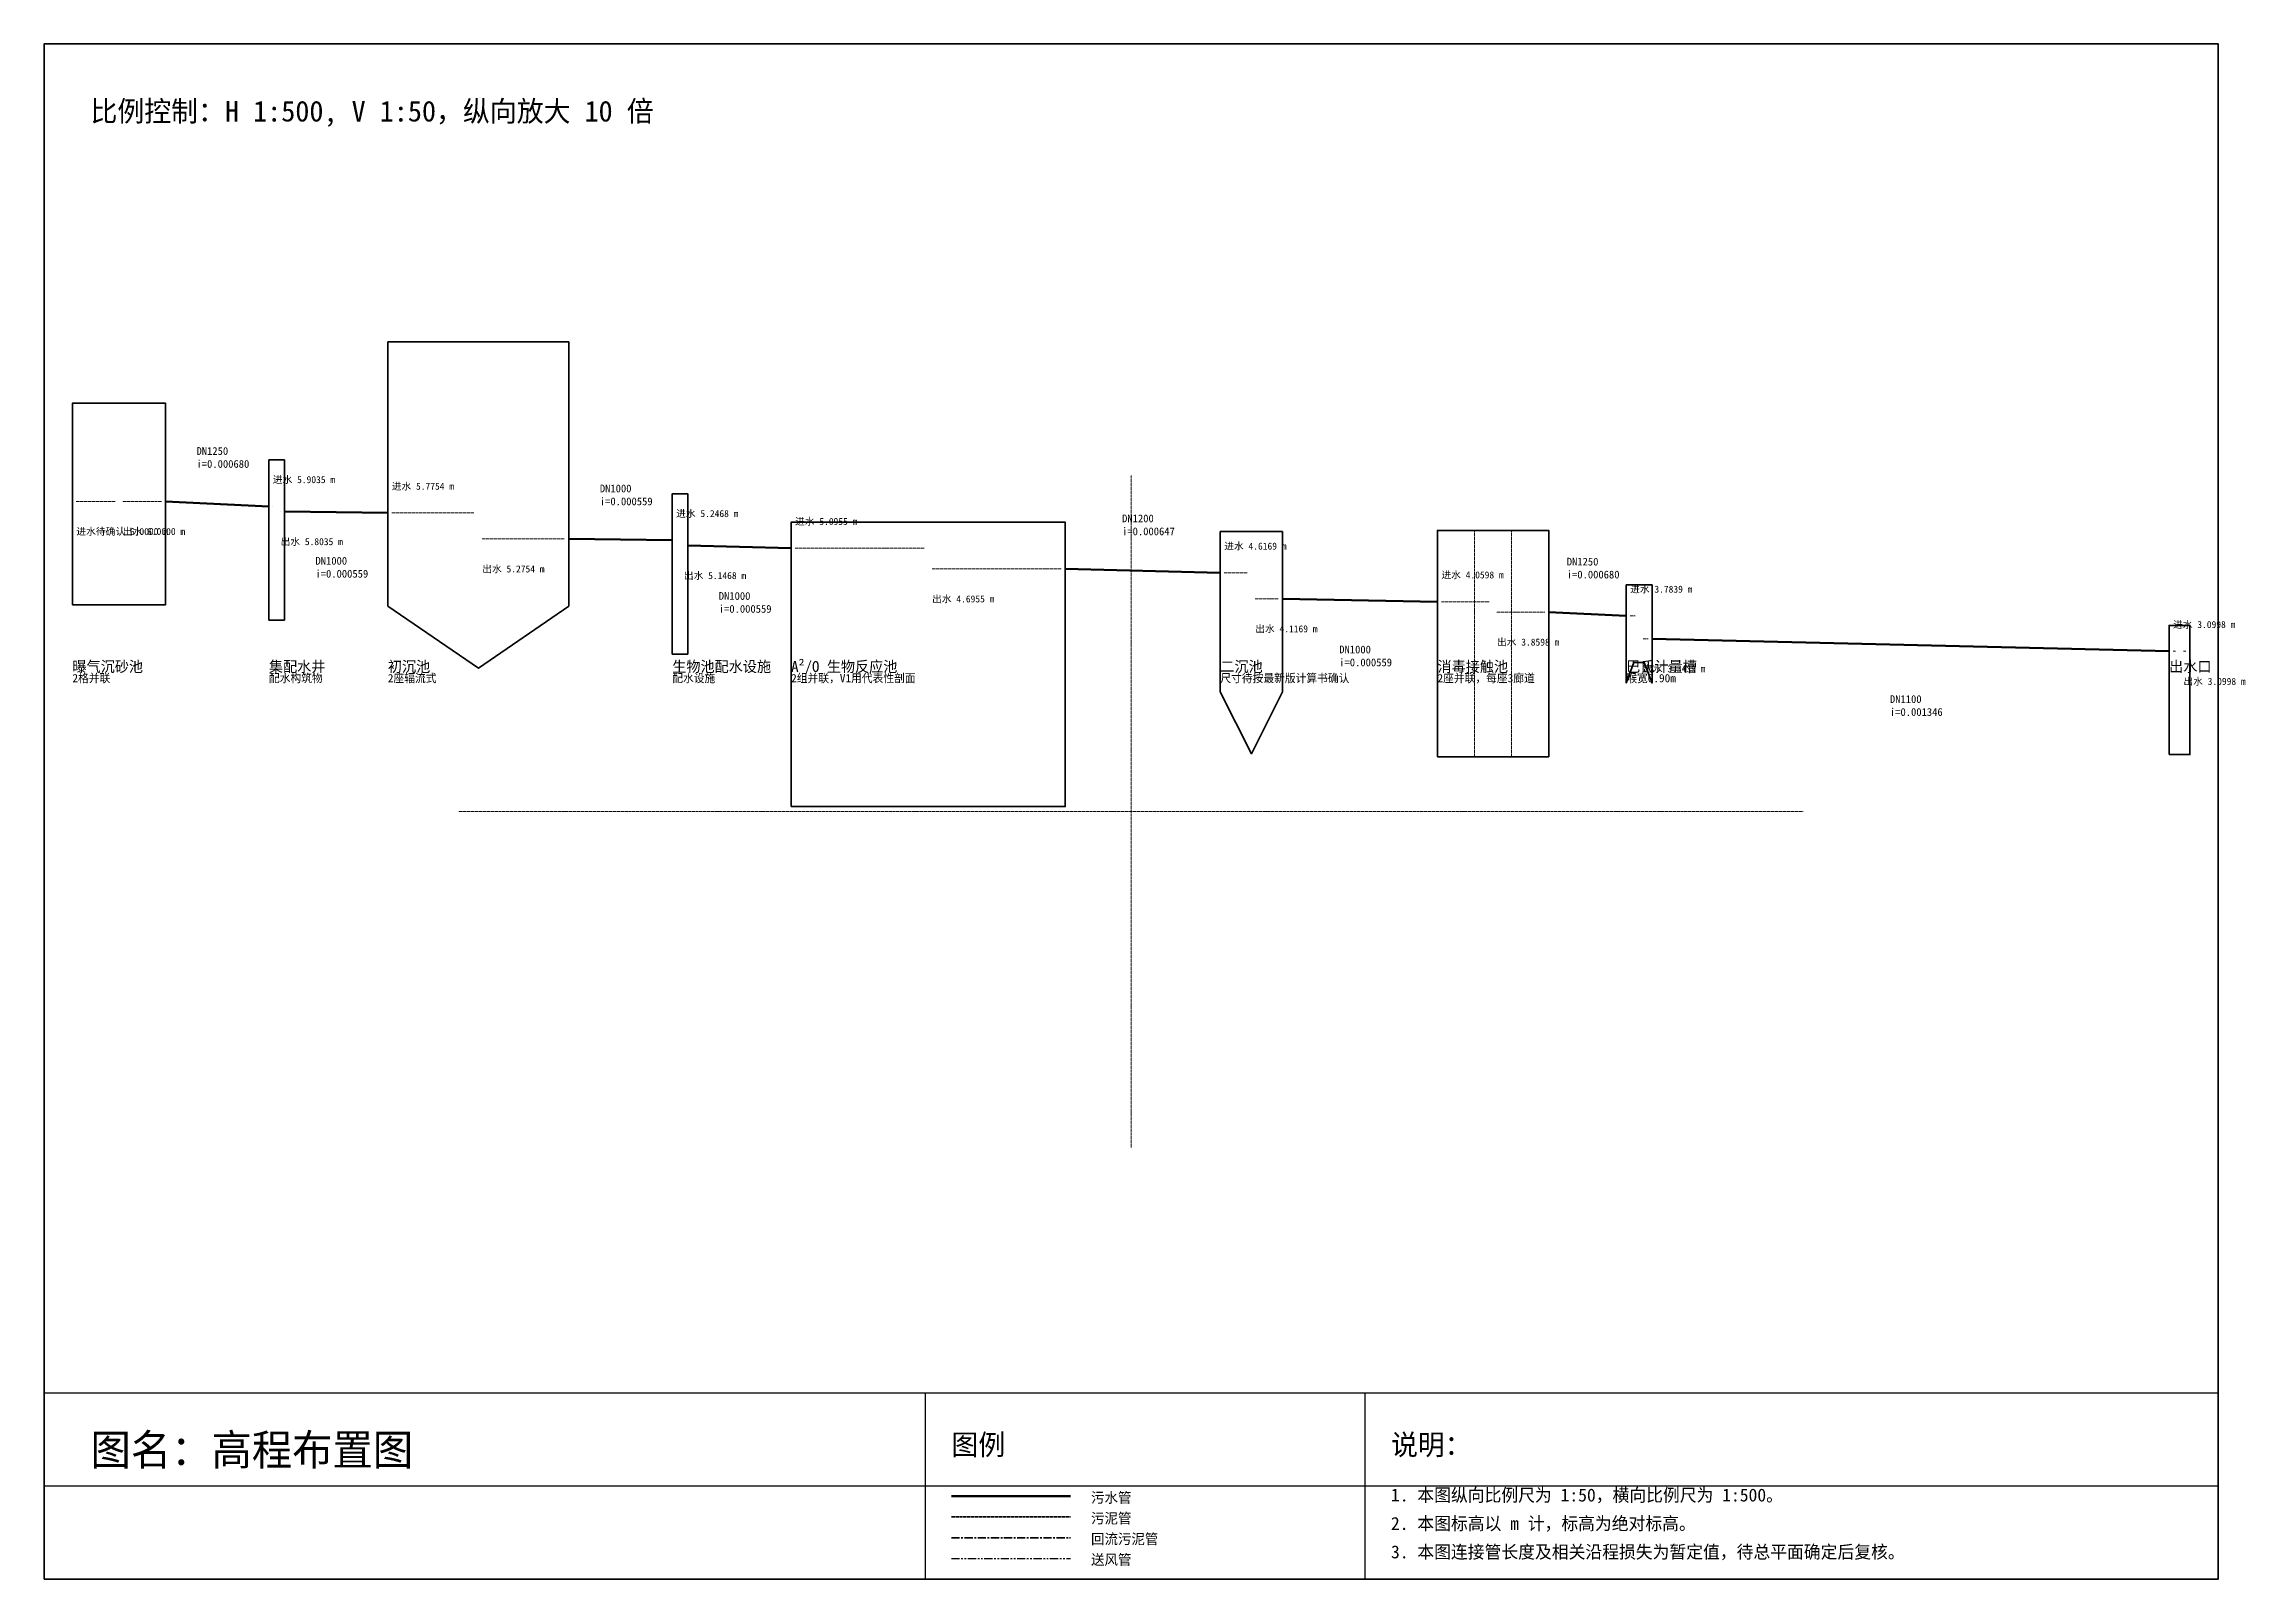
# Model space of a CAD drawing. Header units: millimetres. Extents: x -420 to 430, y -297 to 297.
import ezdxf

# ---------------------------------------------------------------- set-up
doc = ezdxf.new("R2010")
doc.units = ezdxf.units.MM
for name, pattern in [('CENTER', [5.08, 3.175, -0.635, 0.635, -0.635]), ('DASHED', [1.524, 1.27, -0.254]), ('PHANTOM', [6.35, 3.175, -0.635, 0.635, -0.635, 0.635, -0.635])]:
    doc.linetypes.add(name, pattern=pattern)
for name, color, linetype, lineweight in [('AIR_PIPE', 140, 'PHANTOM', 25), ('DIMENSION', 2, 'CONTINUOUS', 18), ('ELEVATION_TEXT', 3, 'CONTINUOUS', 18), ('FRAME', 7, 'CONTINUOUS', 35), ('HIDDEN', 8, 'DASHED', 13), ('RETURN_SLUDGE_PIPE', 1, 'CENTER', 35), ('SLUDGE_PIPE', 30, 'DASHED', 35), ('STRUCTURE', 5, 'CONTINUOUS', 35), ('TEXT', 7, 'CONTINUOUS', 18), ('TITLE_BLOCK', 7, 'CONTINUOUS', 25), ('WASTEWATER_PIPE', 4, 'CONTINUOUS', 50), ('WATER_LEVEL', 160, 'DASHED', 18)]:
    doc.layers.add(name, color=color, linetype=linetype, lineweight=lineweight)

msp = doc.modelspace()

# ---------------------------------------------------------------- linework, layer by layer
at = {"layer": 'AIR_PIPE'}
msp.add_line((-69.5, -289), (-23.5, -289), dxfattribs=at)
at = {"layer": 'FRAME'}
msp.add_lwpolyline([(-420.5, -297), (420.5, -297), (420.5, 297), (-420.5, 297), (-420.5, -297)], dxfattribs=at)
at = {"layer": 'HIDDEN'}
for p, q in [((0, -130), (0, 130)), ((132.833, 21.196), (132.833, 108.796)), ((147.167, 21.196), (147.167, 108.796)), ((-260, 0), (260, 0))]:
    msp.add_line(p, q, dxfattribs=at)
at = {"layer": 'RETURN_SLUDGE_PIPE'}
msp.add_line((-69.5, -281), (-23.5, -281), dxfattribs=at)
at = {"layer": 'SLUDGE_PIPE'}
msp.add_line((-69.5, -273), (-23.5, -273), dxfattribs=at)
at = {"layer": 'STRUCTURE'}
for points in [[(-287.5, 181.708), (-217.5, 181.708), (-217.5, 79.508), (-252.5, 55.508), (-287.5, 79.508), (-287.5, 181.708)], [(-409.5, 80), (-373.5, 80), (-373.5, 158), (-409.5, 158), (-409.5, 80)], [(-333.5, 74.07), (-327.5, 74.07), (-327.5, 136.07), (-333.5, 136.07), (-333.5, 74.07)], [(-177.5, 60.936), (-171.5, 60.936), (-171.5, 122.936), (-177.5, 122.936), (-177.5, 60.936)], [(-131.5, 1.91), (-25.5, 1.91), (-25.5, 111.91), (-131.5, 111.91), (-131.5, 1.91)], [(34.5, 108.338), (58.5, 108.338), (58.5, 46.338), (46.5, 22.338), (34.5, 46.338), (34.5, 108.338)], [(118.5, 21.196), (161.5, 21.196), (161.5, 108.796), (118.5, 108.796), (118.5, 21.196)], [(191.5, 49.678), (194.5, 57.678), (198.5, 57.678), (201.5, 49.678), (201.5, 87.678), (191.5, 87.678), (191.5, 49.678)], [(401.5, 21.996), (409.5, 21.996), (409.5, 71.996), (401.5, 71.996), (401.5, 21.996)]]:
    msp.add_lwpolyline(points, dxfattribs=at)
at = {"layer": 'TITLE_BLOCK'}
for p, q in [((-420.5, -225), (420.5, -225)), ((-79.5, -297), (-79.5, -225)), ((90.5, -297), (90.5, -225)), ((-420.5, -261), (420.5, -261))]:
    msp.add_line(p, q, dxfattribs=at)
at = {"layer": 'WASTEWATER_PIPE'}
for p, q in [((-373.5, 120), (-333.5, 118.07)), ((-327.5, 116.07), (-287.5, 115.508)), ((-217.5, 105.508), (-177.5, 104.936)), ((-171.5, 102.936), (-131.5, 101.91)), ((-25.5, 93.91), (34.5, 92.338)), ((58.5, 82.338), (118.5, 81.196)), ((161.5, 77.196), (191.5, 75.678)), ((201.5, 66.878), (401.5, 61.996)), ((-69.5, -265), (-23.5, -265))]:
    msp.add_line(p, q, dxfattribs=at)
at = {"layer": 'WATER_LEVEL'}
for p, q in [((-408, 120), (-393, 120)), ((-390, 120), (-375, 120)), ((-332, 118.07), (-332, 118.07)), ((-329, 116.07), (-329, 116.07)), ((-286, 115.508), (-254, 115.508)), ((-251, 105.508), (-219, 105.508)), ((-176, 104.936), (-176, 104.936)), ((-173, 102.936), (-173, 102.936)), ((-130, 101.91), (-80, 101.91)), ((-77, 93.91), (-27, 93.91)), ((36, 92.338), (45, 92.338)), ((48, 82.338), (57, 82.338)), ((120, 81.196), (138.5, 81.196)), ((141.5, 77.196), (160, 77.196)), ((193, 75.678), (195, 75.678)), ((198, 66.878), (200, 66.878)), ((403, 61.996), (404, 61.996)), ((407, 61.996), (408, 61.996))]:
    msp.add_line(p, q, dxfattribs=at)

# ---------------------------------------------------------------- texts
at = {"layer": 'DIMENSION'}
for s, p in [('DN1250', (-361.5, 138)), ('i=0.000680', (-361.5, 133)), ('DN1000', (-205.5, 123.508)), ('i=0.000559', (-205.5, 118.508)), ('DN1200', (-3.5, 111.91)), ('i=0.000647', (-3.5, 106.91)), ('DN1000', (-315.5, 95.508)), ('i=0.000559', (-315.5, 90.508)), ('DN1250', (168.5, 95.196)), ('i=0.000680', (168.5, 90.196)), ('DN1000', (-159.5, 81.91)), ('i=0.000559', (-159.5, 76.91)), ('DN1000', (80.5, 61.196)), ('i=0.000559', (80.5, 56.196)), ('DN1100', (293.5, 41.996)), ('i=0.001346', (293.5, 36.996))]:
    msp.add_text(s, height=3, dxfattribs=at).set_placement(p)
at = {"layer": 'ELEVATION_TEXT'}
for s, p in [('进水 5.9035 m', (-332, 127.07)), ('进水 5.7754 m', (-286, 124.508)), ('进水 5.2468 m', (-176, 113.936)), ('进水 5.0955 m', (-130, 110.91)), ('进水待确认 6.0000 m', (-408, 107)), ('出水 6.0000 m', (-390, 107)), ('出水 5.8035 m', (-329, 103.07)), ('进水 4.6169 m', (36, 101.338)), ('出水 5.2754 m', (-251, 92.508)), ('出水 5.1468 m', (-173, 89.936)), ('进水 4.0598 m', (120, 90.196)), ('进水 3.7839 m', (193, 84.678)), ('出水 4.6955 m', (-77, 80.91)), ('出水 4.1169 m', (48, 69.338)), ('进水 3.0998 m', (403, 70.996)), ('出水 3.8598 m', (141.5, 64.196)), ('出水 3.3439 m', (198, 53.878)), ('出水 3.0998 m', (407, 48.996))]:
    msp.add_text(s, height=2.7, dxfattribs=at).set_placement(p)
at = {"layer": 'TEXT'}
for s, height, p in [('比例控制：H 1:500, V 1:50，纵向放大 10 倍', 8, (-402.5, 267)), ('2格并联', 3.2, (-409.5, 50)), ('曝气沉砂池', 4.2, (-409.5, 54)), ('集配水井', 4.2, (-333.5, 54)), ('配水构筑物', 3.2, (-333.5, 50)), ('2座辐流式', 3.2, (-287.5, 50)), ('初沉池', 4.2, (-287.5, 54)), ('配水设施', 3.2, (-177.5, 50)), ('生物池配水设施', 4.2, (-177.5, 54)), ('A²/O 生物反应池', 4.2, (-131.5, 54)), ('2组并联，V1用代表性剖面', 3.2, (-131.5, 50)), ('尺寸待按最新版计算书确认', 3.2, (34.5, 50)), ('二沉池', 4.2, (34.5, 54)), ('2座并联，每座3廊道', 3.2, (118.5, 50)), ('消毒接触池', 4.2, (118.5, 54)), ('喉宽0.90m', 3.2, (191.5, 50)), ('巴氏计量槽', 4.2, (191.5, 54)), ('出水口', 4.2, (401.5, 54)), ('污水管', 4, (-15.5, -267.5)), ('1. 本图纵向比例尺为 1:50，横向比例尺为 1:500。', 5, (100.5, -267)), ('污泥管', 4, (-15.5, -275.5)), ('2. 本图标高以 m 计，标高为绝对标高。', 5, (100.5, -278)), ('回流污泥管', 4, (-15.5, -283.5)), ('送风管', 4, (-15.5, -291.5)), ('3. 本图连接管长度及相关沿程损失为暂定值，待总平面确定后复核。', 5, (100.5, -289))]:
    msp.add_text(s, height=height, dxfattribs=at).set_placement(p)
at = {"layer": 'TITLE_BLOCK'}
for s, height, p in [('图名：高程布置图', 12, (-402.5, -253)), ('图例', 8, (-69.5, -249)), ('说明：', 8, (100.5, -249))]:
    msp.add_text(s, height=height, dxfattribs=at).set_placement(p)

doc.saveas('drawing.dxf')
